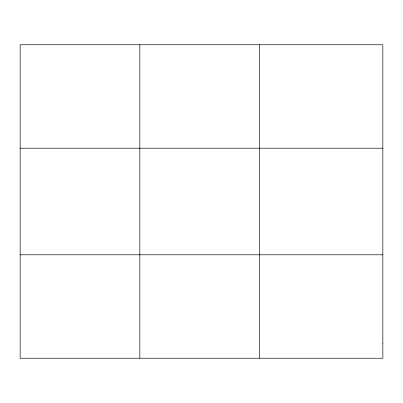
<?xml version="1.0" encoding="UTF-8"?>
<svg xmlns="http://www.w3.org/2000/svg" width="403" height="403" viewBox="0 0 403 403"><rect width="100%" height="100%" fill="white"/><g stroke="black" fill="none" stroke-linecap="round" stroke-linejoin="round"><path stroke-width="0.6" d="M139.841 358.237L139.841 44.763M259.532 358.237L259.532 44.763M20.15 148.208L382.85 148.208M20.15 254.792L382.85 254.792M382.85 343.457L382.85 358.237L20.15 358.237L20.15 44.763L382.85 44.763L382.85 343.457"/></g></svg>
